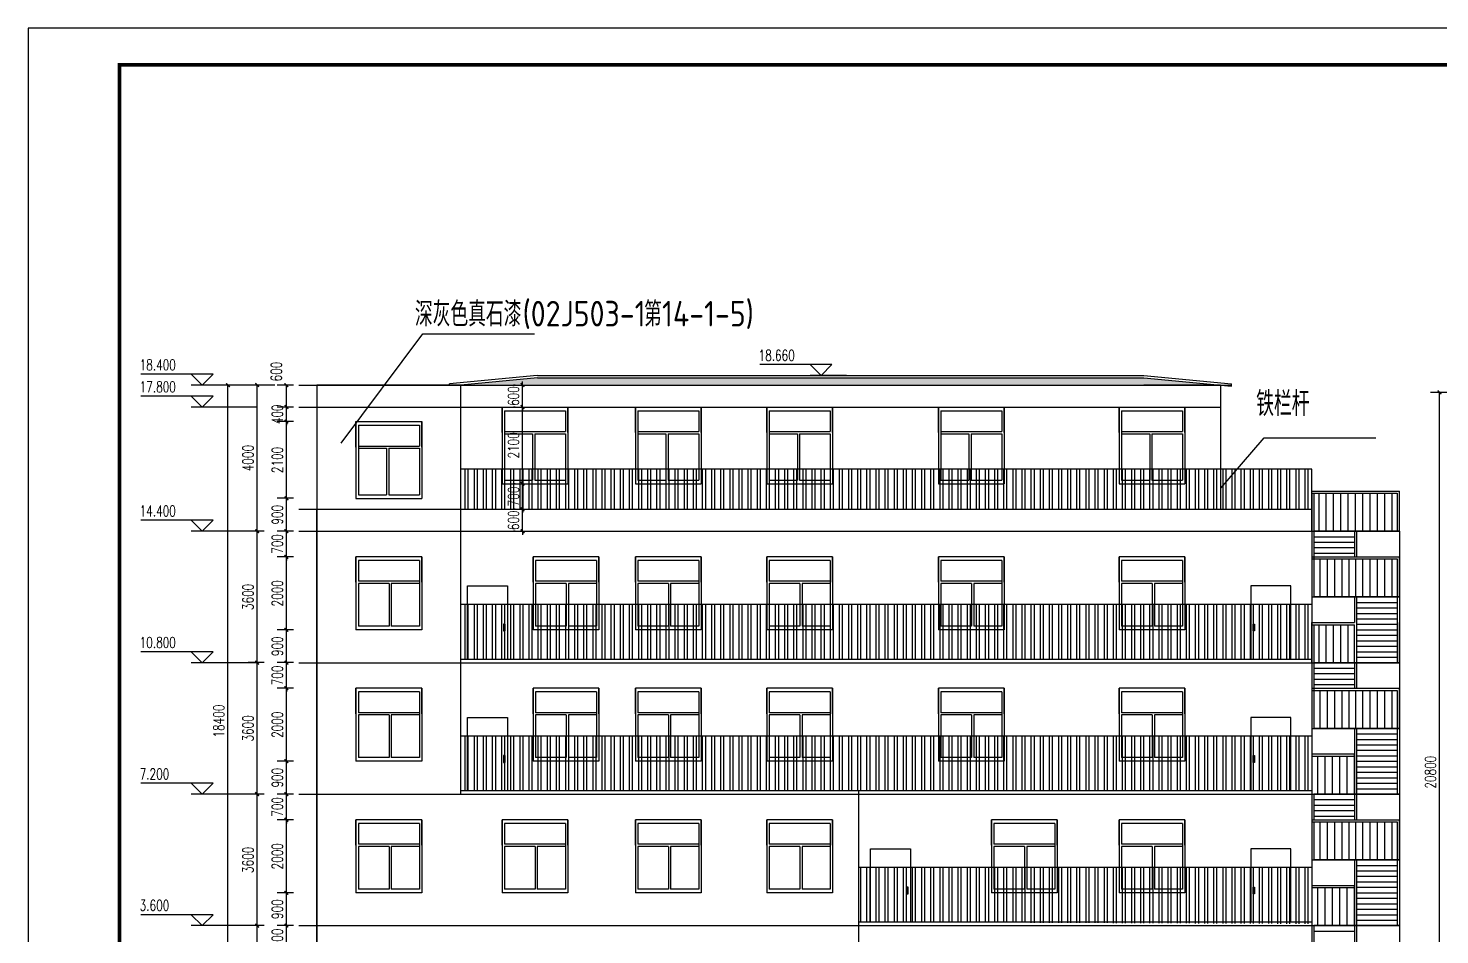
# Model space of a CAD drawing. Extents: x -522490 to 417652, y 450811 to 1108047.
# Drawn here: x 343352 to 382004, y 699380 to 724201 of the extents above; entities that cross this region are included whole.
import ezdxf

# ---------------------------------------------------------------- set-up
doc = ezdxf.new("R2010")
doc.units = 0
doc.header["$LTSCALE"] = 1000
doc.header["$MEASUREMENT"] = 0
for name, color, linetype in [('DIM_ELEV', 3, 'Continuous'), ('DOTE', 1, 'Continuous'), ('PUB_DIM', 3, 'Continuous'), ('PUB_TEXT', 7, 'Continuous'), ('PUB_TITLE', 4, 'Continuous')]:
    doc.layers.add(name, color=color, linetype=linetype)
doc.styles.add('_TCH_DIM', font='SIMPLEX', dxfattribs={"bigfont": 'GBCBIG'})
doc.styles.add('_TCH_DIM_T3', font='SIMPLEX', dxfattribs={"width": 0.705882, "bigfont": 'GBCBIG'})
doc.styles.get("Standard").update_dxf_attribs({"font": 'gbenor.shx', "bigfont": 'gbcbig.shx'})
doc.dimstyles.new('_TCH_ARCH&&100', dxfattribs={"dimtxt": 297.5, "dimasz": 100, "dimexe": 250, "dimexo": 300, "dimgap": 100, "dimtad": 1, "dimdec": 0, "dimzin": 0, "dimdsep": 46, "dimtxsty": '_TCH_DIM_T3', "dimblk": 'ARCHTICK', "dimcen": 0.09, "dimclrt": 7, "dimazin": 2, "dimtfac": 1, "dimtdec": 0, "dimtix": 1, "dimtmove": 2, "dimatfit": 3, "dimfxl": 0, "dimtolj": 1, "dimtzin": 0, "dimarcsym": 0})
pattern_1 = [(90, (1068.85, 669220.04), (-250, 4e-14), []), (90, (1152.18, 669303.37), (-250, 4e-14), [])]

# ---------------------------------------------------------------- blocks, each defined once
blk = doc.blocks.new('1800c')
at = {"color": 4}
for p, q in [((254610, 94312), (256410, 94312)), ((254610, 94312), (254610, 92312)), ((254610, 93612), (254610, 94312)), ((256410, 94312), (256410, 92312)), ((256410, 93612), (256410, 94312)), ((254675, 94212), (256345, 94212)), ((254675, 94212), (254675, 92412)), ((256345, 94212), (256345, 93642)), ((254675, 93642), (256345, 93642)), ((254675, 93582), (255445, 93582)), ((255445, 93582), (255445, 92412)), ((255505, 93582), (256345, 93582)), ((255505, 93582), (255505, 92412)), ((256345, 93582), (256345, 92412)), ((254675, 92412), (255445, 92412)), ((255505, 92412), (256345, 92412)), ((254610, 92312), (256410, 92312))]:
    blk.add_line(p, q, dxfattribs=at)
blk = doc.blocks.new('kklo')
at = {"color": 4}
for p, q in [((363040, 655352), (364840, 655352)), ((363040, 655352), (363040, 653252)), ((363040, 654652), (363040, 655352)), ((363105, 655252), (364775, 655252)), ((363105, 655252), (363105, 653352)), ((364775, 655252), (364775, 654682)), ((364840, 655352), (364840, 653252)), ((364840, 654652), (364840, 655352)), ((363105, 654682), (364775, 654682)), ((363105, 654622), (363875, 654622)), ((363875, 654622), (363875, 653352)), ((363935, 654622), (364775, 654622)), ((363935, 654622), (363935, 653352)), ((364775, 654622), (364775, 653352)), ((363040, 653252), (364840, 653252)), ((363105, 653352), (363875, 653352)), ((363935, 653352), (364775, 653352))]:
    blk.add_line(p, q, dxfattribs=at)
blk = doc.blocks.new('_ArchTick')
at = {"color": 0, "linetype": 'ByBlock', "const_width": 0.4}
blk.add_lwpolyline([(-0.5, -0.5), (0.5, 0.5)], dxfattribs=at)
blk = doc.blocks.new('*D112')
at = {"layer": 'Defpoints', "color": 0}
for p in [(356888, 711030), (356982, 711030), (356982, 710430)]:
    blk.add_point(p, dxfattribs=at)
at = {"layer": 'PUB_DIM', "color": 0, "lineweight": -2}
for p, q in [((356682, 711030), (356638, 711030)), ((356888, 711030), (356888, 711130)), ((356888, 710430), (356888, 711030)), ((356682, 710430), (356638, 710430)), ((356888, 710430), (356888, 710330))]:
    blk.add_line(p, q, dxfattribs=at)
at = {"layer": 'PUB_DIM', "color": 0, "lineweight": -2, "xscale": 100, "yscale": 100, "zscale": 100}
for p, rotation in [((356888, 711030), 270), ((356888, 710430), 90)]:
    blk.add_blockref('_ArchTick', p, dxfattribs=dict(at, rotation=rotation))
at = {"layer": 'PUB_DIM', "color": 7, "insert": (356639, 710730), "char_height": 297.5, "attachment_point": 5, "rotation": 90, "style": '_TCH_DIM_T3'}
blk.add_mtext('\\A1;600', dxfattribs=at)
blk = doc.blocks.new('*D113')
at = {"layer": 'Defpoints', "color": 0}
for p in [(356888, 711730), (356982, 711730), (356982, 711030)]:
    blk.add_point(p, dxfattribs=at)
at = {"layer": 'PUB_DIM', "color": 0, "lineweight": -2}
for p, q in [((356682, 711730), (356638, 711730)), ((356888, 711730), (356888, 711830)), ((356888, 711030), (356888, 711730)), ((356682, 711030), (356638, 711030)), ((356888, 711030), (356888, 710930))]:
    blk.add_line(p, q, dxfattribs=at)
at = {"layer": 'PUB_DIM', "color": 0, "lineweight": -2, "xscale": 100, "yscale": 100, "zscale": 100}
for p, rotation in [((356888, 711730), 270), ((356888, 711030), 90)]:
    blk.add_blockref('_ArchTick', p, dxfattribs=dict(at, rotation=rotation))
at = {"layer": 'PUB_DIM', "color": 7, "insert": (356639, 711380), "char_height": 297.5, "attachment_point": 5, "rotation": 90, "style": '_TCH_DIM_T3'}
blk.add_mtext('\\A1;700', dxfattribs=at)
blk = doc.blocks.new('*D114')
at = {"layer": 'Defpoints', "color": 0}
for p in [(356888, 713830), (356982, 713830), (356982, 711730)]:
    blk.add_point(p, dxfattribs=at)
at = {"layer": 'PUB_DIM', "color": 0, "lineweight": -2}
for p, q in [((356682, 713830), (356638, 713830)), ((356888, 711730), (356888, 713830)), ((356682, 711730), (356638, 711730))]:
    blk.add_line(p, q, dxfattribs=at)
at = {"layer": 'PUB_DIM', "color": 0, "lineweight": -2, "xscale": 100, "yscale": 100, "zscale": 100}
for p, rotation in [((356888, 713830), 90), ((356888, 711730), 270)]:
    blk.add_blockref('_ArchTick', p, dxfattribs=dict(at, rotation=rotation))
at = {"layer": 'PUB_DIM', "color": 7, "insert": (356639, 712780), "char_height": 297.5, "attachment_point": 5, "rotation": 90, "style": '_TCH_DIM_T3'}
blk.add_mtext('\\A1;2100', dxfattribs=at)
blk = doc.blocks.new('*D115')
at = {"layer": 'Defpoints', "color": 0}
for p in [(356888, 714430), (356982, 714430), (356982, 713830)]:
    blk.add_point(p, dxfattribs=at)
at = {"layer": 'PUB_DIM', "color": 0, "lineweight": -2}
for p, q in [((356682, 714430), (356638, 714430)), ((356888, 714430), (356888, 714530)), ((356888, 713830), (356888, 714430)), ((356682, 713830), (356638, 713830)), ((356888, 713830), (356888, 713730))]:
    blk.add_line(p, q, dxfattribs=at)
at = {"layer": 'PUB_DIM', "color": 0, "lineweight": -2, "xscale": 100, "yscale": 100, "zscale": 100}
for p, rotation in [((356888, 714430), 270), ((356888, 713830), 90)]:
    blk.add_blockref('_ArchTick', p, dxfattribs=dict(at, rotation=rotation))
at = {"layer": 'PUB_DIM', "color": 7, "insert": (356639, 714130), "char_height": 297.5, "attachment_point": 5, "rotation": 90, "style": '_TCH_DIM_T3'}
blk.add_mtext('\\A1;600', dxfattribs=at)
blk = doc.blocks.new('*D123')
at = {"layer": 'Defpoints', "color": 0}
for p in [(381997, 714231), (382672, 714231), (382672, 693431)]:
    blk.add_point(p, dxfattribs=at)
at = {"layer": 'PUB_DIM', "color": 0, "lineweight": -2}
for p, q in [((382372, 714231), (381747, 714231)), ((381997, 693431), (381997, 714231)), ((382372, 693431), (381747, 693431))]:
    blk.add_line(p, q, dxfattribs=at)
at = {"layer": 'PUB_DIM', "color": 0, "lineweight": -2, "xscale": 100, "yscale": 100, "zscale": 100}
for p, rotation in [((381997, 714231), 90), ((381997, 693431), 270)]:
    blk.add_blockref('_ArchTick', p, dxfattribs=dict(at, rotation=rotation))
at = {"layer": 'PUB_DIM', "color": 7, "insert": (381749, 703831), "char_height": 297.5, "attachment_point": 5, "rotation": 90, "style": '_TCH_DIM_T3'}
blk.add_mtext('\\A1;20800', dxfattribs=at)
blk = doc.blocks.new('*D200')
at = {"layer": 'Defpoints', "color": 0}
for p in [(350421, 699630), (350914, 699630), (350914, 698930)]:
    blk.add_point(p, dxfattribs=at)
at = {"layer": 'PUB_DIM', "color": 0, "lineweight": -2}
for p, q in [((350614, 699630), (350171, 699630)), ((350421, 699630), (350421, 699730)), ((350421, 698930), (350421, 699630)), ((350614, 698930), (350171, 698930)), ((350421, 698930), (350421, 698830))]:
    blk.add_line(p, q, dxfattribs=at)
at = {"layer": 'PUB_DIM', "color": 0, "lineweight": -2, "xscale": 100, "yscale": 100, "zscale": 100}
for p, rotation in [((350421, 699630), 270), ((350421, 698930), 90)]:
    blk.add_blockref('_ArchTick', p, dxfattribs=dict(at, rotation=rotation))
at = {"layer": 'PUB_DIM', "color": 7, "insert": (350172, 699280), "char_height": 297.5, "attachment_point": 5, "rotation": 90, "style": '_TCH_DIM_T3'}
blk.add_mtext('\\A1;700', dxfattribs=at)
blk = doc.blocks.new('*D201')
at = {"layer": 'Defpoints', "color": 0}
for p in [(350421, 700530), (350914, 700530), (350914, 699630)]:
    blk.add_point(p, dxfattribs=at)
at = {"layer": 'PUB_DIM', "color": 0, "lineweight": -2}
for p, q in [((350614, 700530), (350171, 700530)), ((350421, 699630), (350421, 700530)), ((350614, 699630), (350171, 699630))]:
    blk.add_line(p, q, dxfattribs=at)
at = {"layer": 'PUB_DIM', "color": 0, "lineweight": -2, "xscale": 100, "yscale": 100, "zscale": 100}
for p, rotation in [((350421, 700530), 90), ((350421, 699630), 270)]:
    blk.add_blockref('_ArchTick', p, dxfattribs=dict(at, rotation=rotation))
at = {"layer": 'PUB_DIM', "color": 7, "insert": (350172, 700080), "char_height": 297.5, "attachment_point": 5, "rotation": 90, "style": '_TCH_DIM_T3'}
blk.add_mtext('\\A1;900', dxfattribs=at)
blk = doc.blocks.new('*D202')
at = {"layer": 'Defpoints', "color": 0}
for p in [(350421, 702530), (350914, 702530), (350914, 700530)]:
    blk.add_point(p, dxfattribs=at)
at = {"layer": 'PUB_DIM', "color": 0, "lineweight": -2}
for p, q in [((350614, 702530), (350171, 702530)), ((350421, 700530), (350421, 702530)), ((350614, 700530), (350171, 700530))]:
    blk.add_line(p, q, dxfattribs=at)
at = {"layer": 'PUB_DIM', "color": 0, "lineweight": -2, "xscale": 100, "yscale": 100, "zscale": 100}
for p, rotation in [((350421, 702530), 90), ((350421, 700530), 270)]:
    blk.add_blockref('_ArchTick', p, dxfattribs=dict(at, rotation=rotation))
at = {"layer": 'PUB_DIM', "color": 7, "insert": (350172, 701530), "char_height": 297.5, "attachment_point": 5, "rotation": 90, "style": '_TCH_DIM_T3'}
blk.add_mtext('\\A1;2000', dxfattribs=at)
blk = doc.blocks.new('*D203')
at = {"layer": 'Defpoints', "color": 0}
for p in [(350421, 703230), (350914, 703230), (350914, 702530)]:
    blk.add_point(p, dxfattribs=at)
at = {"layer": 'PUB_DIM', "color": 0, "lineweight": -2}
for p, q in [((350614, 703230), (350171, 703230)), ((350421, 703230), (350421, 703330)), ((350421, 702530), (350421, 703230)), ((350614, 702530), (350171, 702530)), ((350421, 702530), (350421, 702430))]:
    blk.add_line(p, q, dxfattribs=at)
at = {"layer": 'PUB_DIM', "color": 0, "lineweight": -2, "xscale": 100, "yscale": 100, "zscale": 100}
for p, rotation in [((350421, 703230), 270), ((350421, 702530), 90)]:
    blk.add_blockref('_ArchTick', p, dxfattribs=dict(at, rotation=rotation))
at = {"layer": 'PUB_DIM', "color": 7, "insert": (350172, 702880), "char_height": 297.5, "attachment_point": 5, "rotation": 90, "style": '_TCH_DIM_T3'}
blk.add_mtext('\\A1;700', dxfattribs=at)
blk = doc.blocks.new('*D204')
at = {"layer": 'Defpoints', "color": 0}
for p in [(350421, 704130), (350914, 704130), (350914, 703230)]:
    blk.add_point(p, dxfattribs=at)
at = {"layer": 'PUB_DIM', "color": 0, "lineweight": -2}
for p, q in [((350614, 704130), (350171, 704130)), ((350421, 703230), (350421, 704130)), ((350614, 703230), (350171, 703230))]:
    blk.add_line(p, q, dxfattribs=at)
at = {"layer": 'PUB_DIM', "color": 0, "lineweight": -2, "xscale": 100, "yscale": 100, "zscale": 100}
for p, rotation in [((350421, 704130), 90), ((350421, 703230), 270)]:
    blk.add_blockref('_ArchTick', p, dxfattribs=dict(at, rotation=rotation))
at = {"layer": 'PUB_DIM', "color": 7, "insert": (350172, 703680), "char_height": 297.5, "attachment_point": 5, "rotation": 90, "style": '_TCH_DIM_T3'}
blk.add_mtext('\\A1;900', dxfattribs=at)
blk = doc.blocks.new('*D205')
at = {"layer": 'Defpoints', "color": 0}
for p in [(350421, 706130), (350914, 706130), (350914, 704130)]:
    blk.add_point(p, dxfattribs=at)
at = {"layer": 'PUB_DIM', "color": 0, "lineweight": -2}
for p, q in [((350614, 706130), (350171, 706130)), ((350421, 704130), (350421, 706130)), ((350614, 704130), (350171, 704130))]:
    blk.add_line(p, q, dxfattribs=at)
at = {"layer": 'PUB_DIM', "color": 0, "lineweight": -2, "xscale": 100, "yscale": 100, "zscale": 100}
for p, rotation in [((350421, 706130), 90), ((350421, 704130), 270)]:
    blk.add_blockref('_ArchTick', p, dxfattribs=dict(at, rotation=rotation))
at = {"layer": 'PUB_DIM', "color": 7, "insert": (350172, 705130), "char_height": 297.5, "attachment_point": 5, "rotation": 90, "style": '_TCH_DIM_T3'}
blk.add_mtext('\\A1;2000', dxfattribs=at)
blk = doc.blocks.new('*D206')
at = {"layer": 'Defpoints', "color": 0}
for p in [(350421, 706830), (350914, 706830), (350914, 706130)]:
    blk.add_point(p, dxfattribs=at)
at = {"layer": 'PUB_DIM', "color": 0, "lineweight": -2}
for p, q in [((350614, 706830), (350171, 706830)), ((350421, 706830), (350421, 706930)), ((350421, 706130), (350421, 706830)), ((350614, 706130), (350171, 706130)), ((350421, 706130), (350421, 706030))]:
    blk.add_line(p, q, dxfattribs=at)
at = {"layer": 'PUB_DIM', "color": 0, "lineweight": -2, "xscale": 100, "yscale": 100, "zscale": 100}
for p, rotation in [((350421, 706830), 270), ((350421, 706130), 90)]:
    blk.add_blockref('_ArchTick', p, dxfattribs=dict(at, rotation=rotation))
at = {"layer": 'PUB_DIM', "color": 7, "insert": (350172, 706480), "char_height": 297.5, "attachment_point": 5, "rotation": 90, "style": '_TCH_DIM_T3'}
blk.add_mtext('\\A1;700', dxfattribs=at)
blk = doc.blocks.new('*D207')
at = {"layer": 'Defpoints', "color": 0}
for p in [(350421, 707730), (350914, 707730), (350914, 706830)]:
    blk.add_point(p, dxfattribs=at)
at = {"layer": 'PUB_DIM', "color": 0, "lineweight": -2}
for p, q in [((350614, 707730), (350171, 707730)), ((350421, 706830), (350421, 707730)), ((350614, 706830), (350171, 706830))]:
    blk.add_line(p, q, dxfattribs=at)
at = {"layer": 'PUB_DIM', "color": 0, "lineweight": -2, "xscale": 100, "yscale": 100, "zscale": 100}
for p, rotation in [((350421, 707730), 90), ((350421, 706830), 270)]:
    blk.add_blockref('_ArchTick', p, dxfattribs=dict(at, rotation=rotation))
at = {"layer": 'PUB_DIM', "color": 7, "insert": (350172, 707280), "char_height": 297.5, "attachment_point": 5, "rotation": 90, "style": '_TCH_DIM_T3'}
blk.add_mtext('\\A1;900', dxfattribs=at)
blk = doc.blocks.new('*D208')
at = {"layer": 'Defpoints', "color": 0}
for p in [(350421, 709730), (350914, 709730), (350914, 707730)]:
    blk.add_point(p, dxfattribs=at)
at = {"layer": 'PUB_DIM', "color": 0, "lineweight": -2}
for p, q in [((350614, 709730), (350171, 709730)), ((350421, 707730), (350421, 709730)), ((350614, 707730), (350171, 707730))]:
    blk.add_line(p, q, dxfattribs=at)
at = {"layer": 'PUB_DIM', "color": 0, "lineweight": -2, "xscale": 100, "yscale": 100, "zscale": 100}
for p, rotation in [((350421, 709730), 90), ((350421, 707730), 270)]:
    blk.add_blockref('_ArchTick', p, dxfattribs=dict(at, rotation=rotation))
at = {"layer": 'PUB_DIM', "color": 7, "insert": (350172, 708730), "char_height": 297.5, "attachment_point": 5, "rotation": 90, "style": '_TCH_DIM_T3'}
blk.add_mtext('\\A1;2000', dxfattribs=at)
blk = doc.blocks.new('*D209')
at = {"layer": 'Defpoints', "color": 0}
for p in [(350421, 710430), (350914, 710430), (350914, 709730)]:
    blk.add_point(p, dxfattribs=at)
at = {"layer": 'PUB_DIM', "color": 0, "lineweight": -2}
for p, q in [((350614, 710430), (350171, 710430)), ((350421, 710430), (350421, 710530)), ((350421, 709730), (350421, 710430)), ((350614, 709730), (350171, 709730)), ((350421, 709730), (350421, 709630))]:
    blk.add_line(p, q, dxfattribs=at)
at = {"layer": 'PUB_DIM', "color": 0, "lineweight": -2, "xscale": 100, "yscale": 100, "zscale": 100}
for p, rotation in [((350421, 710430), 270), ((350421, 709730), 90)]:
    blk.add_blockref('_ArchTick', p, dxfattribs=dict(at, rotation=rotation))
at = {"layer": 'PUB_DIM', "color": 7, "insert": (350172, 710080), "char_height": 297.5, "attachment_point": 5, "rotation": 90, "style": '_TCH_DIM_T3'}
blk.add_mtext('\\A1;700', dxfattribs=at)
blk = doc.blocks.new('*D210')
at = {"layer": 'Defpoints', "color": 0}
for p in [(350421, 711330), (350914, 711330), (350914, 710430)]:
    blk.add_point(p, dxfattribs=at)
at = {"layer": 'PUB_DIM', "color": 0, "lineweight": -2}
for p, q in [((350614, 711330), (350171, 711330)), ((350421, 710430), (350421, 711330)), ((350614, 710430), (350171, 710430))]:
    blk.add_line(p, q, dxfattribs=at)
at = {"layer": 'PUB_DIM', "color": 0, "lineweight": -2, "xscale": 100, "yscale": 100, "zscale": 100}
for p, rotation in [((350421, 711330), 90), ((350421, 710430), 270)]:
    blk.add_blockref('_ArchTick', p, dxfattribs=dict(at, rotation=rotation))
at = {"layer": 'PUB_DIM', "color": 7, "insert": (350172, 710880), "char_height": 297.5, "attachment_point": 5, "rotation": 90, "style": '_TCH_DIM_T3'}
blk.add_mtext('\\A1;900', dxfattribs=at)
blk = doc.blocks.new('*D211')
at = {"layer": 'Defpoints', "color": 0}
for p in [(350421, 713430), (350914, 713430), (350914, 711330)]:
    blk.add_point(p, dxfattribs=at)
at = {"layer": 'PUB_DIM', "color": 0, "lineweight": -2}
for p, q in [((350614, 713430), (350171, 713430)), ((350421, 711330), (350421, 713430)), ((350614, 711330), (350171, 711330))]:
    blk.add_line(p, q, dxfattribs=at)
at = {"layer": 'PUB_DIM', "color": 0, "lineweight": -2, "xscale": 100, "yscale": 100, "zscale": 100}
for p, rotation in [((350421, 713430), 90), ((350421, 711330), 270)]:
    blk.add_blockref('_ArchTick', p, dxfattribs=dict(at, rotation=rotation))
at = {"layer": 'PUB_DIM', "color": 7, "insert": (350172, 712380), "char_height": 297.5, "attachment_point": 5, "rotation": 90, "style": '_TCH_DIM_T3'}
blk.add_mtext('\\A1;2100', dxfattribs=at)
blk = doc.blocks.new('*D212')
at = {"layer": 'Defpoints', "color": 0}
for p in [(350421, 713830), (350914, 713830), (350914, 713430)]:
    blk.add_point(p, dxfattribs=at)
at = {"layer": 'PUB_DIM', "color": 0, "lineweight": -2}
for p, q in [((350421, 713830), (350421, 713930)), ((350614, 713830), (350171, 713830)), ((350421, 713430), (350421, 713830)), ((350614, 713430), (350171, 713430)), ((350421, 713430), (350421, 713330))]:
    blk.add_line(p, q, dxfattribs=at)
at = {"layer": 'PUB_DIM', "color": 0, "lineweight": -2, "xscale": 100, "yscale": 100, "zscale": 100}
for p, rotation in [((350421, 713830), 270), ((350421, 713430), 90)]:
    blk.add_blockref('_ArchTick', p, dxfattribs=dict(at, rotation=rotation))
at = {"layer": 'PUB_DIM', "color": 7, "insert": (350172, 713630), "char_height": 297.5, "attachment_point": 5, "rotation": 90, "style": '_TCH_DIM_T3'}
blk.add_mtext('\\A1;400', dxfattribs=at)
blk = doc.blocks.new('*D213')
at = {"layer": 'Defpoints', "color": 0}
for p in [(350421, 714430), (350914, 714430), (350914, 713830)]:
    blk.add_point(p, dxfattribs=at)
at = {"layer": 'PUB_DIM', "color": 0, "lineweight": -2}
for p, q in [((350614, 714430), (350171, 714430)), ((350421, 713830), (350421, 714430)), ((350614, 713830), (350171, 713830))]:
    blk.add_line(p, q, dxfattribs=at)
at = {"layer": 'PUB_DIM', "color": 0, "lineweight": -2, "xscale": 100, "yscale": 100, "zscale": 100}
for p, rotation in [((350421, 714430), 90), ((350421, 713830), 270)]:
    blk.add_blockref('_ArchTick', p, dxfattribs=dict(at, rotation=rotation))
at = {"layer": 'PUB_DIM', "color": 7, "insert": (350146, 714800), "char_height": 297.5, "attachment_point": 5, "rotation": 90, "style": '_TCH_DIM_T3'}
blk.add_mtext('\\A1;600', dxfattribs=at)
blk = doc.blocks.new('*D849')
at = {"layer": 'Defpoints', "color": 0}
for p in [(348821, 714430), (350401, 714430), (350401, 696030)]:
    blk.add_point(p, dxfattribs=at)
at = {"layer": 'PUB_DIM', "color": 0, "lineweight": -2}
for p, q in [((350101, 714430), (348571, 714430)), ((348821, 696030), (348821, 714430)), ((350101, 696030), (348571, 696030))]:
    blk.add_line(p, q, dxfattribs=at)
at = {"layer": 'PUB_DIM', "color": 0, "lineweight": -2, "xscale": 100, "yscale": 100, "zscale": 100}
for p, rotation in [((348821, 714430), 90), ((348821, 696030), 270)]:
    blk.add_blockref('_ArchTick', p, dxfattribs=dict(at, rotation=rotation))
at = {"layer": 'PUB_DIM', "color": 7, "insert": (348572, 705230), "char_height": 297.5, "attachment_point": 5, "rotation": 90, "style": '_TCH_DIM_T3'}
blk.add_mtext('\\A1;18400', dxfattribs=at)
blk = doc.blocks.new('*D851')
at = {"layer": 'Defpoints', "color": 0}
for p in [(349621, 699630), (350114, 699630), (350114, 696030)]:
    blk.add_point(p, dxfattribs=at)
at = {"layer": 'PUB_DIM', "color": 0, "lineweight": -2}
for p, q in [((349814, 699630), (349371, 699630)), ((349621, 696030), (349621, 699630)), ((349814, 696030), (349371, 696030))]:
    blk.add_line(p, q, dxfattribs=at)
at = {"layer": 'PUB_DIM', "color": 0, "lineweight": -2, "xscale": 100, "yscale": 100, "zscale": 100}
for p, rotation in [((349621, 699630), 90), ((349621, 696030), 270)]:
    blk.add_blockref('_ArchTick', p, dxfattribs=dict(at, rotation=rotation))
at = {"layer": 'PUB_DIM', "color": 7, "insert": (349372, 697830), "char_height": 297.5, "attachment_point": 5, "rotation": 90, "style": '_TCH_DIM_T3'}
blk.add_mtext('\\A1;3600', dxfattribs=at)
blk = doc.blocks.new('*D852')
at = {"layer": 'Defpoints', "color": 0}
for p in [(349621, 703230), (350114, 703230), (350114, 699630)]:
    blk.add_point(p, dxfattribs=at)
at = {"layer": 'PUB_DIM', "color": 0, "lineweight": -2}
for p, q in [((349814, 703230), (349371, 703230)), ((349621, 699630), (349621, 703230)), ((349814, 699630), (349371, 699630))]:
    blk.add_line(p, q, dxfattribs=at)
at = {"layer": 'PUB_DIM', "color": 0, "lineweight": -2, "xscale": 100, "yscale": 100, "zscale": 100}
for p, rotation in [((349621, 703230), 90), ((349621, 699630), 270)]:
    blk.add_blockref('_ArchTick', p, dxfattribs=dict(at, rotation=rotation))
at = {"layer": 'PUB_DIM', "color": 7, "insert": (349372, 701430), "char_height": 297.5, "attachment_point": 5, "rotation": 90, "style": '_TCH_DIM_T3'}
blk.add_mtext('\\A1;3600', dxfattribs=at)
blk = doc.blocks.new('*D853')
at = {"layer": 'Defpoints', "color": 0}
for p in [(349621, 706830), (350114, 706830), (350114, 703230)]:
    blk.add_point(p, dxfattribs=at)
at = {"layer": 'PUB_DIM', "color": 0, "lineweight": -2}
for p, q in [((349814, 706830), (349371, 706830)), ((349621, 703230), (349621, 706830)), ((349814, 703230), (349371, 703230))]:
    blk.add_line(p, q, dxfattribs=at)
at = {"layer": 'PUB_DIM', "color": 0, "lineweight": -2, "xscale": 100, "yscale": 100, "zscale": 100}
for p, rotation in [((349621, 706830), 90), ((349621, 703230), 270)]:
    blk.add_blockref('_ArchTick', p, dxfattribs=dict(at, rotation=rotation))
at = {"layer": 'PUB_DIM', "color": 7, "insert": (349372, 705030), "char_height": 297.5, "attachment_point": 5, "rotation": 90, "style": '_TCH_DIM_T3'}
blk.add_mtext('\\A1;3600', dxfattribs=at)
blk = doc.blocks.new('*D854')
at = {"layer": 'Defpoints', "color": 0}
for p in [(349621, 710430), (350114, 710430), (350114, 706830)]:
    blk.add_point(p, dxfattribs=at)
at = {"layer": 'PUB_DIM', "color": 0, "lineweight": -2}
for p, q in [((349814, 710430), (349371, 710430)), ((349621, 706830), (349621, 710430)), ((349814, 706830), (349371, 706830))]:
    blk.add_line(p, q, dxfattribs=at)
at = {"layer": 'PUB_DIM', "color": 0, "lineweight": -2, "xscale": 100, "yscale": 100, "zscale": 100}
for p, rotation in [((349621, 710430), 90), ((349621, 706830), 270)]:
    blk.add_blockref('_ArchTick', p, dxfattribs=dict(at, rotation=rotation))
at = {"layer": 'PUB_DIM', "color": 7, "insert": (349372, 708630), "char_height": 297.5, "attachment_point": 5, "rotation": 90, "style": '_TCH_DIM_T3'}
blk.add_mtext('\\A1;3600', dxfattribs=at)
blk = doc.blocks.new('*D855')
at = {"layer": 'Defpoints', "color": 0}
for p in [(349621, 714430), (350114, 714430), (350114, 710430)]:
    blk.add_point(p, dxfattribs=at)
at = {"layer": 'PUB_DIM', "color": 0, "lineweight": -2}
for p, q in [((349814, 714430), (349371, 714430)), ((349621, 710430), (349621, 714430)), ((349814, 710430), (349371, 710430))]:
    blk.add_line(p, q, dxfattribs=at)
at = {"layer": 'PUB_DIM', "color": 0, "lineweight": -2, "xscale": 100, "yscale": 100, "zscale": 100}
for p, rotation in [((349621, 714430), 90), ((349621, 710430), 270)]:
    blk.add_blockref('_ArchTick', p, dxfattribs=dict(at, rotation=rotation))
at = {"layer": 'PUB_DIM', "color": 7, "insert": (349372, 712430), "char_height": 297.5, "attachment_point": 5, "rotation": 90, "style": '_TCH_DIM_T3'}
blk.add_mtext('\\A1;4000', dxfattribs=at)

msp = doc.modelspace()

# ---------------------------------------------------------------- hatches: boundary and pattern name
h = msp.add_hatch()
h.set_pattern_fill('弯瓦屋面', color=253, scale=50, style=0)
h.set_pattern_definition([(0, (1068.85, 669620.04), (100, 100), [20, -80]), (45, (1108.85, 669630.04), (1e-14, 100), [28.28427, -113.137085]), (90, (1128.85, 669650.04), (-100, 100), [100]), (135, (1148.85, 669630.04), (-100, 1e-14), [28.28427, -113.137085]), (26.565051, (1088.847, 669620.04), (100, 8e-08), [22.36, -201.246798]), (333.434949, (1148.847, 669630.04), (100, -8e-08), [22.36, -201.246798])])
h.paths.add_polyline_path([(373897, 714629.6), (357297, 714629.6), (355197, 714429.6), (357297, 714429.6), (375997, 714429.6)])
h = msp.add_hatch()
h.set_pattern_fill('金属', color=253, scale=100, angle=45, style=0)
h.set_pattern_definition(pattern_1)
h.paths.add_polyline_path([(375997, 711029.6), (375997, 712129.6), (355197, 712129.6), (355197, 711029.6)])
h.paths.add_polyline_path([(378497, 711029.6), (378497, 712129.6), (375997, 712129.6), (375997, 711029.6)])
h = msp.add_hatch()
h.set_pattern_fill('金属', color=253, scale=100, angle=45, style=0)
h.set_pattern_definition(pattern_1)
h.paths.add_polyline_path([(355197, 704829.6), (355197, 703329.6), (378497, 703329.6), (378497, 704829.6)])
h.paths.add_polyline_path([(378497, 706929.6), (378497, 708429.6), (355197, 708429.6), (355197, 706929.6)])
h = msp.add_hatch()
h.set_pattern_fill('金属', color=253, scale=100, angle=45, style=0)
h.set_pattern_definition([(90, (1068.85, 672820.04), (-250, 4e-14), []), (90, (1152.18, 672903.37), (-250, 4e-14), [])])
h.paths.add_polyline_path([(378497, 701229.6), (366097, 701229.6), (366097, 699729.6), (378497, 699679.6)])

# ---------------------------------------------------------------- linework, layer by layer
at = {"color": 5}
for p, q in [((357291.3, 714689.3), (354891.3, 714460.8)), ((357297, 714689.6), (373897, 714689.6)), ((373902.7, 714689.3), (376302.7, 714460.8)), ((354894.3, 714429.6), (354891.3, 714460.8)), ((357297, 714629.6), (355197, 714429.6)), ((355197, 714429.6), (357297, 714429.6)), ((357297, 714629.6), (373897, 714629.6)), ((373897, 714629.6), (376297, 714401)), ((375997, 714429.6), (373897, 714429.6)), ((376297, 714401), (376302.7, 714460.8)), ((355197, 703229.6), (355197, 711029.6)), ((366097, 701229.6), (366097, 703329.6))]:
    msp.add_line(p, q, dxfattribs=at)
at = {"color": 6}
for p, q in [((378497, 711529.6), (380897, 711529.6)), ((378497, 710429.6), (378497, 711529.6)), ((378497, 710429.6), (378497, 711529.6)), ((378497, 711529.6), (379667, 711529.6)), ((378497, 711469.6), (378497, 710929.6)), ((378497, 711469.6), (379667, 711469.6)), ((378557, 711469.6), (378557, 708629.6)), ((378557, 711469.6), (380837, 711469.6)), ((378697, 710429.6), (378697, 711469.6)), ((378897, 710429.6), (378897, 711469.6)), ((379097, 710429.6), (379097, 711469.6)), ((379297, 710429.6), (379297, 711469.6)), ((379497, 710429.6), (379497, 711469.6)), ((379697, 710429.6), (379697, 711469.6)), ((379897, 710429.6), (379897, 711469.6)), ((380097, 710429.6), (380097, 711469.6)), ((380297, 710429.6), (380297, 711469.6)), ((380497, 710429.6), (380497, 711469.6)), ((380697, 710429.6), (380697, 711469.6)), ((380697, 710429.6), (380697, 711469.6)), ((380837, 711469.6), (380837, 710429.6)), ((380897, 710429.6), (380897, 711529.6)), ((378497, 710429.6), (380897, 710429.6)), ((380897, 710429.6), (378557, 710429.6)), ((378557, 710429.6), (378557, 709729.6)), ((379667, 710429.6), (379667, 709729.6)), ((379667, 710429.6), (379667, 709729.6)), ((379727, 710429.6), (379727, 709729.6)), ((379727, 710429.6), (379727, 709729.6)), ((380897, 710429.6), (380897, 706829.6)), ((378557, 710279.6), (379667, 710279.6)), ((378557, 710129.6), (379667, 710129.6)), ((378497, 709729.6), (380897, 709729.6)), ((378497, 709669.6), (379897, 709669.6)), ((378557, 709979.6), (379667, 709979.6)), ((378557, 709829.6), (379667, 709829.6)), ((378557, 709669.6), (378557, 709129.6)), ((378557, 709669.6), (378557, 708629.6)), ((378727, 708629.6), (378727, 709669.6)), ((378727, 709129.6), (378727, 709669.6)), ((378927, 708629.6), (378927, 709669.6)), ((378927, 709129.6), (378927, 709669.6)), ((379127, 708629.6), (379127, 709669.6)), ((379127, 709129.6), (379127, 709669.6)), ((379327, 708629.6), (379327, 709669.6)), ((379327, 709129.6), (379327, 709669.6)), ((379527, 708629.6), (379527, 709669.6)), ((379527, 709129.6), (379527, 709669.6)), ((379697, 709669.6), (379697, 708629.6)), ((379727, 709669.6), (380837, 709669.6)), ((379897, 708629.6), (379897, 709669.6)), ((379897, 709129.6), (379897, 709669.6)), ((380097, 708629.6), (380097, 709669.6)), ((380097, 709129.6), (380097, 709669.6)), ((380297, 708629.6), (380297, 709669.6)), ((380297, 709129.6), (380297, 709669.6)), ((380497, 708629.6), (380497, 709669.6)), ((380497, 709129.6), (380497, 709669.6)), ((380697, 708629.6), (380697, 709669.6)), ((380697, 709129.6), (380697, 709669.6)), ((380837, 709669.6), (380837, 706829.6)), ((380897, 708629.6), (380897, 709729.6)), ((378497, 708629.6), (380897, 708629.6)), ((378497, 708629.6), (380897, 708629.6)), ((380897, 708629.6), (378557, 708629.6)), ((380897, 708629.6), (378557, 708629.6)), ((379667, 708629.6), (379667, 707929.6)), ((379667, 708629.6), (379667, 707929.6)), ((379727, 708629.6), (379727, 706829.6)), ((379727, 708629.6), (379727, 706829.6)), ((379727, 708629.6), (379727, 707929.6)), ((379727, 708479.6), (380837, 708479.6)), ((379727, 708479.6), (380837, 708479.6)), ((379727, 708329.6), (380837, 708329.6)), ((379727, 708179.6), (380837, 708179.6)), ((378497, 707929.6), (379667, 707929.6)), ((378497, 706829.6), (378497, 707929.6)), ((378497, 706829.6), (378497, 707929.6)), ((378497, 707929.6), (379667, 707929.6)), ((378497, 707929.6), (379667, 707929.6)), ((378497, 707869.6), (378497, 707329.6)), ((378497, 707869.6), (379667, 707869.6)), ((378497, 707869.6), (378497, 707329.6)), ((378497, 707869.6), (379667, 707869.6)), ((378557, 707869.6), (378557, 705029.6)), ((378557, 707869.6), (379667, 707869.6)), ((378697, 706829.6), (378697, 707869.6)), ((378897, 706829.6), (378897, 707869.6)), ((379097, 706829.6), (379097, 707869.6)), ((379297, 706829.6), (379297, 707869.6)), ((379497, 706829.6), (379497, 707869.6)), ((379667, 706829.6), (379667, 707869.6)), ((379727, 708029.6), (380837, 708029.6)), ((379727, 707879.6), (380837, 707879.6)), ((379727, 707729.6), (380837, 707729.6)), ((380837, 707869.6), (380837, 706829.6)), ((380897, 706829.6), (380897, 707929.6)), ((379727, 707579.6), (380837, 707579.6)), ((379727, 707429.6), (380837, 707429.6)), ((379727, 707279.6), (380837, 707279.6)), ((379727, 707129.6), (380837, 707129.6)), ((379727, 706979.6), (380837, 706979.6)), ((378497, 706829.6), (380897, 706829.6)), ((378497, 706829.6), (380897, 706829.6)), ((380897, 706829.6), (378557, 706829.6)), ((378557, 706829.6), (378557, 706129.6)), ((380897, 706829.6), (378557, 706829.6)), ((378557, 706679.6), (379667, 706679.6)), ((378557, 706679.6), (379667, 706679.6)), ((379667, 706829.6), (379667, 706129.6)), ((379667, 706829.6), (379667, 706129.6)), ((379667, 706829.6), (380897, 706829.6)), ((380837, 706829.6), (379727, 706829.6)), ((379727, 706829.6), (379727, 706129.6)), ((380897, 706829.6), (380897, 703229.6)), ((378557, 706529.6), (379667, 706529.6)), ((378557, 706379.6), (379667, 706379.6)), ((378557, 706229.6), (379667, 706229.6)), ((378497, 706129.6), (380897, 706129.6)), ((378497, 706069.6), (379897, 706069.6)), ((378557, 706069.6), (378557, 705529.6)), ((378557, 706069.6), (378557, 705029.6)), ((378727, 705029.6), (378727, 706069.6)), ((378727, 705529.6), (378727, 706069.6)), ((378927, 705029.6), (378927, 706069.6)), ((378927, 705529.6), (378927, 706069.6)), ((379127, 705029.6), (379127, 706069.6)), ((379127, 705529.6), (379127, 706069.6)), ((379327, 705029.6), (379327, 706069.6)), ((379327, 705529.6), (379327, 706069.6)), ((379527, 705029.6), (379527, 706069.6)), ((379527, 705529.6), (379527, 706069.6)), ((379697, 706069.6), (379697, 705029.6)), ((379727, 706069.6), (380837, 706069.6)), ((379897, 705029.6), (379897, 706069.6)), ((379897, 705529.6), (379897, 706069.6)), ((380097, 705029.6), (380097, 706069.6)), ((380097, 705529.6), (380097, 706069.6)), ((380297, 705029.6), (380297, 706069.6)), ((380297, 705529.6), (380297, 706069.6)), ((380497, 705029.6), (380497, 706069.6)), ((380497, 705529.6), (380497, 706069.6)), ((380697, 705029.6), (380697, 706069.6)), ((380697, 705529.6), (380697, 706069.6)), ((380837, 706069.6), (380837, 703229.6)), ((380897, 705029.6), (380897, 706129.6)), ((378497, 705029.6), (380897, 705029.6)), ((378497, 705029.6), (380897, 705029.6)), ((380897, 705029.6), (378557, 705029.6)), ((380897, 705029.6), (378557, 705029.6)), ((379667, 705029.6), (379667, 703229.6)), ((379667, 705029.6), (379667, 703229.6)), ((379727, 705029.6), (379727, 702529.6)), ((379727, 704879.6), (380837, 704879.6)), ((379727, 704879.6), (380837, 704879.6)), ((379727, 704729.6), (380837, 704729.6)), ((378497, 704329.6), (379667, 704329.6)), ((378497, 704269.6), (378497, 703729.6)), ((378497, 704269.6), (379667, 704269.6)), ((378667, 703229.6), (378667, 704269.6)), ((378667, 703729.6), (378667, 704269.6)), ((378867, 703229.6), (378867, 704269.6)), ((378867, 703729.6), (378867, 704269.6)), ((379067, 703229.6), (379067, 704269.6)), ((379067, 703729.6), (379067, 704269.6)), ((379267, 703229.6), (379267, 704269.6)), ((379267, 703729.6), (379267, 704269.6)), ((379467, 703229.6), (379467, 704269.6)), ((379467, 703729.6), (379467, 704269.6)), ((379667, 703229.6), (379667, 704329.6)), ((379727, 704579.6), (380837, 704579.6)), ((379727, 704429.6), (380837, 704429.6)), ((379727, 704279.6), (380837, 704279.6)), ((379727, 704129.6), (380837, 704129.6)), ((379727, 703979.6), (380837, 703979.6)), ((379727, 703829.6), (380837, 703829.6)), ((379727, 703679.6), (380837, 703679.6)), ((379727, 703529.6), (380837, 703529.6)), ((378497, 703229.6), (378497, 701429.6)), ((378497, 703229.6), (380897, 703229.6)), ((380897, 703229.6), (378557, 703229.6)), ((378557, 703229.6), (378557, 702529.6)), ((378557, 703079.6), (379667, 703079.6)), ((379667, 703229.6), (380897, 703229.6)), ((379667, 703229.6), (379667, 702529.6)), ((379727, 703379.6), (380837, 703379.6)), ((380837, 703229.6), (379727, 703229.6)), ((379727, 703229.6), (379727, 702529.6)), ((380897, 703229.6), (380897, 699629.6)), ((378557, 702929.6), (379667, 702929.6)), ((378557, 702779.6), (379667, 702779.6)), ((378497, 702529.6), (380897, 702529.6)), ((378497, 702469.6), (379897, 702469.6)), ((378557, 702629.6), (379667, 702629.6)), ((378557, 702469.6), (378557, 701929.6)), ((378557, 702469.6), (378557, 701429.6)), ((378727, 701429.6), (378727, 702469.6)), ((378727, 701929.6), (378727, 702469.6)), ((378927, 701429.6), (378927, 702469.6)), ((378927, 701929.6), (378927, 702469.6)), ((379127, 701429.6), (379127, 702469.6)), ((379127, 701929.6), (379127, 702469.6)), ((379327, 701429.6), (379327, 702469.6)), ((379327, 701929.6), (379327, 702469.6)), ((379527, 701429.6), (379527, 702469.6)), ((379527, 701929.6), (379527, 702469.6)), ((379697, 702469.6), (379697, 701429.6)), ((379727, 702469.6), (380837, 702469.6)), ((379897, 701429.6), (379897, 702469.6)), ((379897, 701929.6), (379897, 702469.6)), ((380097, 701429.6), (380097, 702469.6)), ((380097, 701929.6), (380097, 702469.6)), ((380297, 701429.6), (380297, 702469.6)), ((380297, 701929.6), (380297, 702469.6)), ((380497, 701429.6), (380497, 702469.6)), ((380497, 701929.6), (380497, 702469.6)), ((380697, 701429.6), (380697, 702469.6)), ((380697, 701929.6), (380697, 702469.6)), ((380837, 702469.6), (380837, 699629.6)), ((380897, 701429.6), (380897, 702529.6)), ((378497, 701429.6), (380897, 701429.6)), ((378497, 701429.6), (380897, 701429.6)), ((380897, 701429.6), (378557, 701429.6)), ((380897, 701429.6), (378557, 701429.6)), ((379667, 701429.6), (379667, 699629.6)), ((379727, 701429.6), (379727, 698929.6)), ((379727, 701279.6), (380837, 701279.6)), ((379727, 701279.6), (380837, 701279.6)), ((379727, 701129.6), (380837, 701129.6)), ((379727, 700979.6), (380837, 700979.6)), ((379727, 700829.6), (380837, 700829.6)), ((378497, 700729.6), (379667, 700729.6)), ((378497, 700669.6), (378497, 700129.6)), ((378497, 700669.6), (379667, 700669.6)), ((378667, 699629.6), (378667, 700669.6)), ((378667, 700129.6), (378667, 700669.6)), ((378867, 699629.6), (378867, 700669.6)), ((378867, 700129.6), (378867, 700669.6)), ((379067, 699629.6), (379067, 700669.6)), ((379067, 700129.6), (379067, 700669.6)), ((379267, 699629.6), (379267, 700669.6)), ((379267, 700129.6), (379267, 700669.6)), ((379467, 699629.6), (379467, 700669.6)), ((379467, 700129.6), (379467, 700669.6)), ((379667, 699629.6), (379667, 700729.6)), ((379727, 700679.6), (380837, 700679.6)), ((379727, 700529.6), (380837, 700529.6)), ((379727, 700379.6), (380837, 700379.6)), ((379727, 700229.6), (380837, 700229.6)), ((379727, 700079.6), (380837, 700079.6)), ((378497, 699629.6), (378497, 697829.6)), ((378497, 699629.6), (380897, 699629.6)), ((380897, 699629.6), (378557, 699629.6)), ((378557, 699629.6), (378557, 698929.6)), ((379667, 699629.6), (380897, 699629.6)), ((379667, 699629.6), (379667, 698929.6)), ((379727, 699929.6), (380837, 699929.6)), ((379727, 699779.6), (380837, 699779.6)), ((380837, 699629.6), (379727, 699629.6)), ((380897, 699629.6), (380897, 696029.6)), ((378557, 699479.6), (379667, 699479.6))]:
    msp.add_line(p, q, dxfattribs=at)
msp.add_line((366097, 701229.6), (378047, 701229.6))
for points in [[(351922.7, 712844.2), (354157.9, 715836.9), (357215.5, 715836.9)], [(376009.8, 711606.6), (377195.2, 712981.6), (380252.8, 712981.6)], [(378497, 711029.6), (378497, 712129.6), (355197, 712129.6)], [(351257, 711029.6), (351257, 695829.6)], [(355377.4, 706929.6), (355377.4, 708929.6), (356477.4, 708929.6), (356477.4, 706929.6)], [(377926, 706929.6), (377926, 708929.6), (376826, 708929.6), (376826, 706929.6)], [(355197, 706829.6), (355197, 708429.6), (378497, 708429.6)], [(355197, 706829.6), (355197, 706929.6), (378497, 706929.6), (378497, 706829.6)], [(355377.4, 703329.6), (355377.4, 705329.6), (356477.4, 705329.6), (356477.4, 703329.6)], [(377926, 703329.6), (377926, 705329.6), (376826, 705329.6), (376826, 703329.6)], [(355197, 703229.6), (355197, 704829.6), (378497, 704829.6)], [(355197, 703229.6), (355197, 703329.6), (378497, 703329.6), (378497, 703229.6)], [(366414, 699729.6), (366414, 701729.6), (367514, 701729.6), (367514, 699729.6)], [(377926, 699729.6), (377926, 701729.6), (376826, 701729.6), (376826, 699729.6)], [(366097, 699729.6), (366097, 701229.6), (378047, 701229.6)], [(366097, 697629.6), (366097, 701229.6), (378497, 701229.6)], [(366097, 699629.6), (366097, 699729.6), (378497, 699729.6), (378497, 699629.6)]]:
    msp.add_lwpolyline(points)
at = {"color": 5}
for points in [[(355197, 714429.6), (351257, 714429.6), (351257, 711029.6)], [(355197, 711029.6), (355197, 714429.6), (375997, 714429.6), (375997, 711029.6)], [(351257, 695829.6), (351257, 711029.6), (378497, 711029.6), (378497, 695829.6)]]:
    msp.add_lwpolyline(points, dxfattribs=at)
for points in [[(356411.1, 707887.5), (356368.8, 707887.5), (356368.8, 707697.1), (356411.1, 707697.1)], [(376892.2, 707887.5), (376934.6, 707887.5), (376934.6, 707697.1), (376892.2, 707697.1)], [(356411.1, 704287.5), (356368.8, 704287.5), (356368.8, 704097.1), (356411.1, 704097.1)], [(376892.2, 704287.5), (376934.6, 704287.5), (376934.6, 704097.1), (376892.2, 704097.1)], [(367447.8, 700687.5), (367405.4, 700687.5), (367405.4, 700497.1), (367447.8, 700497.1)], [(376892.2, 700687.5), (376934.6, 700687.5), (376934.6, 700497.1), (376892.2, 700497.1)]]:
    msp.add_lwpolyline(points, close=True)
at = {"color": 6}
for points in [[(380897, 701229.6), (380897, 699729.6)], [(380897, 701229.6), (380897, 699429.6)]]:
    msp.add_lwpolyline(points, dxfattribs=at)
at = {"layer": 'DIM_ELEV'}
for p, q in [((348413.8, 714729.6), (346434.8, 714729.6)), ((348113.8, 714429.6), (347813.8, 714729.6)), ((348113.8, 714429.6), (348413.8, 714729.6)), ((365360.5, 714989.6), (363381.5, 714989.6)), ((365060.5, 714689.6), (364760.5, 714989.6)), ((365760.5, 714689.6), (364760.5, 714689.6)), ((365060.5, 714689.6), (365360.5, 714989.6)), ((348813.8, 714429.6), (347813.8, 714429.6)), ((348413.8, 714129.6), (346434.8, 714129.6)), ((348113.8, 713829.6), (347813.8, 714129.6)), ((348113.8, 713829.6), (348413.8, 714129.6)), ((349613.8, 713829.6), (347813.8, 713829.6)), ((348413.8, 710729.6), (346434.8, 710729.6)), ((348113.8, 710429.6), (347813.8, 710729.6)), ((349613.8, 710429.6), (347813.8, 710429.6)), ((348113.8, 710429.6), (348413.8, 710729.6)), ((348413.8, 707129.6), (346434.8, 707129.6)), ((348113.8, 706829.6), (347813.8, 707129.6)), ((348113.8, 706829.6), (348413.8, 707129.6)), ((349613.8, 706829.6), (347813.8, 706829.6)), ((348413.8, 703529.6), (346434.8, 703529.6)), ((348113.8, 703229.6), (347813.8, 703529.6)), ((348113.8, 703229.6), (348413.8, 703529.6)), ((349613.8, 703229.6), (347813.8, 703229.6)), ((348413.8, 699929.6), (346434.8, 699929.6)), ((348113.8, 699629.6), (347813.8, 699929.6)), ((349613.8, 699629.6), (347813.8, 699629.6)), ((348113.8, 699629.6), (348413.8, 699929.6))]:
    msp.add_line(p, q, dxfattribs=at)
at = {"layer": 'DOTE'}
for p, q in [((350764.6, 714429.6), (376299.8, 714429.6)), ((350764.6, 713829.6), (375997, 713829.6)), ((350764.6, 711029.6), (378497, 711029.6)), ((350764.6, 710429.6), (378497, 710429.6)), ((350764.6, 706829.6), (380066.5, 706829.6)), ((350764.6, 703229.6), (380066.5, 703229.6)), ((350764.6, 699629.6), (380066.5, 699629.6))]:
    msp.add_line(p, q, dxfattribs=at)
at = {"layer": 'PUB_TITLE'}
msp.add_lwpolyline([(343352.5, 682201), (402752.5, 682201), (402752.5, 724201), (343352.5, 724201)], close=True, dxfattribs=at)
at = {"layer": 'PUB_TITLE', "const_width": 100}
msp.add_lwpolyline([(345852.5, 683201), (401752.5, 683201), (401752.5, 723201), (345852.5, 723201)], close=True, dxfattribs=at)

# ---------------------------------------------------------------- block references
for p in [(-6712.5, 58477.2), (-3062.5, 58477.2), (537.5, 58477.2), (5237.5, 58477.2), (10187.5, 58477.2), (-10712.5, 58077.2)]:
    msp.add_blockref('kklo', p)
at = {"xscale": -1}
for p in [(608737, 615417.9), (613587.1, 615417.9), (616387, 615417.9), (619987, 615417.9), (624687, 615417.9), (629637, 615417.9), (608737, 611817.9), (613587.1, 611817.9), (616387, 611817.9), (619987, 611817.9), (624687, 611817.9), (629637, 611817.9), (608737, 608217.9), (612737, 608217.9), (616387, 608217.9), (619987, 608217.9), (626137, 608217.9), (629637, 608217.9)]:
    msp.add_blockref('1800c', p, dxfattribs=at)

# ---------------------------------------------------------------- texts
at = {"layer": 'PUB_TEXT'}
for s, height, p in [('深灰色真石漆', 675.18, (353940.8, 716035.3)), ('(02J503-1', 700, (356889.8, 716035.3)), ('第', 675.2, (360214.8, 716035.3)), ('14-1-5)', 700, (360706.2, 716035.3)), ('铁栏杆', 675.18, (376978.1, 713580))]:
    msp.add_text(s, height=height, dxfattribs=at).set_placement(p)
at = {"layer": 'PUB_TEXT', "style": '_TCH_DIM', "width": 0.705882}
for s, p in [('18.400', (346404.8, 714834.6)), ('18.660', (363351.5, 715094.6)), ('17.800', (346404.8, 714234.6)), ('14.400', (346404.8, 710834.6)), ('10.800', (346404.8, 707234.6)), ('7.200', (346404.8, 703634.6)), ('3.600', (346404.8, 700034.6))]:
    msp.add_text(s, height=297.5, dxfattribs=at).set_placement(p)

# ---------------------------------------------------------------- dimensions: what is measured, and where the dimension line sits
at = {"layer": 'PUB_DIM'}
dim = msp.add_linear_dim(base=(350421.2, 714429.6), p1=(350914.1, 713829.6), p2=(350914.1, 714429.6), angle=90, dimstyle='_TCH_ARCH&&100', dxfattribs=at)
dim.commit()
dim.dimension.update_dxf_attribs({"geometry": '*D213', "text_midpoint": (350146.2, 714799.6), "dimtype": 129})
for p1, p2, distance, picture, middle in [((350401, 696029.6), (350401, 714429.6), 1579.8, '*D849', (348572.5, 705229.6)), ((350114.1, 710429.6), (350114.1, 714429.6), 492.8, '*D855', (349372.5, 712429.6)), ((356982, 713829.6), (356982, 714429.6), 93.8, '*D115', (356639.5, 714129.6)), ((382671.7, 693430.6), (382671.7, 714230.6), 674.3, '*D123', (381748.6, 703830.6)), ((350914.1, 713429.6), (350914.1, 713829.6), 492.8, '*D212', (350172.5, 713629.6)), ((356982, 711729.6), (356982, 713829.6), 93.8, '*D114', (356639.5, 712779.6)), ((350914.1, 711329.6), (350914.1, 713429.6), 492.8, '*D211', (350172.5, 712379.6)), ((356982, 711029.6), (356982, 711729.6), 93.8, '*D113', (356639.5, 711379.6)), ((350914.1, 710429.6), (350914.1, 711329.6), 492.8, '*D210', (350172.5, 710879.6)), ((356982, 710429.6), (356982, 711029.6), 93.8, '*D112', (356639.5, 710729.6)), ((350114.1, 706829.6), (350114.1, 710429.6), 492.8, '*D854', (349372.5, 708629.6)), ((350914.1, 709729.6), (350914.1, 710429.6), 492.8, '*D209', (350172.5, 710079.6)), ((350914.1, 707729.6), (350914.1, 709729.6), 492.8, '*D208', (350172.5, 708729.6)), ((350914.1, 706829.6), (350914.1, 707729.6), 492.8, '*D207', (350172.5, 707279.6)), ((350114.1, 703229.6), (350114.1, 706829.6), 492.8, '*D853', (349372.5, 705029.6)), ((350914.1, 706129.6), (350914.1, 706829.6), 492.8, '*D206', (350172.5, 706479.6)), ((350914.1, 704129.6), (350914.1, 706129.6), 492.8, '*D205', (350172.5, 705129.6)), ((350914.1, 703229.6), (350914.1, 704129.6), 492.8, '*D204', (350172.5, 703679.6)), ((350114.1, 699629.6), (350114.1, 703229.6), 492.8, '*D852', (349372.5, 701429.6)), ((350914.1, 702529.6), (350914.1, 703229.6), 492.8, '*D203', (350172.5, 702879.6)), ((350914.1, 700529.6), (350914.1, 702529.6), 492.8, '*D202', (350172.5, 701529.6)), ((350914.1, 699629.6), (350914.1, 700529.6), 492.8, '*D201', (350172.5, 700079.6)), ((350114.1, 696029.6), (350114.1, 699629.6), 492.8, '*D851', (349372.5, 697829.6)), ((350914.1, 698929.6), (350914.1, 699629.6), 492.8, '*D200', (350172.5, 699279.6))]:
    dim = msp.add_aligned_dim(p1=p1, p2=p2, distance=distance, dimstyle='_TCH_ARCH&&100', dxfattribs=at)
    dim.commit()
    dim.dimension.update_dxf_attribs({"geometry": picture, "text_midpoint": middle})

doc.saveas('drawing.dxf')
